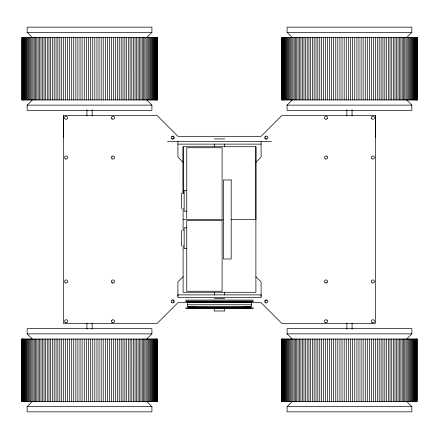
<?xml version="1.0" encoding="UTF-8"?>
<svg xmlns="http://www.w3.org/2000/svg" width="439" height="439" viewBox="0 0 439 439"><rect width="100%" height="100%" fill="white"/><g stroke="black" fill="none" stroke-linecap="round" stroke-linejoin="round"><path stroke-width="0.66" d="M157.118 401.455L21.955 401.455L21.955 339.067L157.118 339.067L157.107 401.455M22.159 401.455L22.159 339.067L22.159 370.264M22.356 401.455L22.362 339.067M22.619 401.455L22.619 339.067M22.954 401.455L22.96 339.067M23.344 401.455L23.349 339.067M23.821 401.455L23.821 339.067M24.337 401.455L24.337 339.067M24.941 401.455L24.946 339.067M25.583 401.455L25.588 339.067M26.318 401.455L26.318 339.067M27.081 401.455L27.086 339.067M27.942 401.455L27.948 339.067M28.831 401.455L28.831 339.067M29.814 401.455L29.814 339.067M30.812 401.455L30.818 339.067M31.915 401.455L31.921 339.067M33.035 401.455L33.035 339.067M34.253 401.455L34.253 339.067M35.471 401.455L35.477 339.067M36.799 401.455L36.805 339.067M38.127 401.455L38.127 339.067M39.559 401.455L39.559 339.067M40.981 401.455L40.986 339.067M42.517 401.455L42.517 339.067M44.032 401.455L44.032 339.067M45.656 401.455L45.656 339.067M47.258 401.455L47.258 339.067M48.97 401.455L48.97 339.067M50.655 401.455L50.655 339.067M52.444 401.455L52.444 339.067M54.2 401.455L54.2 339.067M56.066 401.455L56.066 339.067M57.888 401.455L57.888 339.067M59.819 401.455L59.819 339.067M61.701 401.455L61.701 339.067M63.54 137.621L63.54 115.528L157.118 115.528L177.91 136.32L261.09 136.32L281.882 115.528L375.46 115.528L375.46 323.472L281.882 323.472L261.09 302.68L177.91 302.68L157.118 323.472L63.54 323.472L63.54 115.528M63.688 401.455L63.688 339.067M65.625 401.455L65.625 339.067M67.661 401.455L67.661 339.067M69.642 401.455L69.642 339.067M71.722 401.455L71.722 339.067M73.736 401.455L73.736 339.067M75.848 401.455L75.848 339.067M77.89 401.455L77.89 339.067M80.03 401.455L80.03 339.067M82.093 401.455L82.093 339.067M84.25 401.455L84.25 339.067M86.329 401.455L86.329 339.067M94.813 99.933L94.813 37.545M96.97 99.933L96.97 37.545M99.033 99.933L99.033 37.545M101.173 99.933L101.173 37.545M103.214 99.933L103.22 37.545M105.333 99.933L105.333 37.545M107.346 99.933L107.346 37.545M109.426 99.933L109.426 37.545M111.402 99.933L111.407 37.545M113.443 99.933L113.443 37.545M115.375 99.933L115.375 37.545M117.367 99.933L117.367 37.545M119.243 99.933L119.249 37.545M121.175 99.933L121.175 37.545M122.997 99.933L123.002 37.545M124.863 99.933L124.863 37.545M126.619 99.933L126.619 37.545M128.413 99.933L128.413 37.545M130.092 99.933L130.098 37.545M131.804 99.933L131.81 37.545M133.407 99.933L133.412 37.545M135.031 99.933L135.036 37.545M136.551 99.933L136.551 37.545M138.082 99.933L138.082 37.545M139.503 99.933L139.509 37.545M140.935 99.933L140.941 37.545M142.263 99.933L142.263 37.545M143.591 99.933L143.591 37.545M144.815 99.933L144.815 37.545M146.033 99.933L146.033 37.545M147.147 99.933L147.147 37.545M148.25 99.933L148.25 37.545M149.249 99.933L149.249 37.545M150.231 99.933L150.237 37.545M151.12 99.933L151.12 37.545M151.982 99.933L151.982 37.545M152.745 99.933L152.745 37.545M153.48 99.933L153.48 37.545M154.122 99.933L154.122 37.545M154.726 99.933L154.726 37.545M155.241 99.933L155.241 37.545M155.713 99.933L155.719 37.545M156.108 99.933L156.108 37.545M156.443 99.933L156.443 37.545M156.707 99.933L156.707 37.545M156.91 99.933L156.91 37.545M157.107 99.933L157.107 37.545M183.107 146.719L183.107 193.654L183.107 146.719L255.893 146.719L255.893 292.281L183.107 292.281L183.107 245.346M255.893 146.719L255.893 219.5L230.958 219.5M281.893 401.455L281.893 339.067M282.09 401.455L282.09 339.067M282.293 401.455L282.293 339.067M282.557 401.455L282.557 339.067M282.892 401.455L282.892 339.067M283.281 401.455L283.287 339.067M283.759 401.455L283.759 339.067M284.274 401.455L284.274 339.067M284.878 401.455L284.878 339.067M285.52 401.455L285.52 339.067M286.255 401.455L286.255 339.067M287.018 401.455L287.018 339.067M287.88 401.455L287.88 339.067M288.763 401.455L288.769 339.067M289.751 401.455L289.751 339.067M290.75 401.455L290.75 339.067M291.853 401.455L291.853 339.067M292.967 401.455L292.967 339.067M294.185 401.455L294.185 339.067M295.409 401.455L295.409 339.067M296.737 401.455L296.737 339.067M298.059 401.455L298.065 339.067M299.491 401.455L299.497 339.067M300.918 401.455L300.918 339.067M302.449 401.455L302.449 339.067M303.964 401.455L303.969 339.067M305.588 401.455L305.593 339.067M307.19 401.455L307.196 339.067M308.902 401.455L308.908 339.067M310.587 401.455L310.587 339.067M312.381 401.455L312.381 339.067M314.137 401.455L314.137 339.067M315.998 401.455L316.003 339.067M317.825 401.455L317.825 339.067M319.751 401.455L319.757 339.067M321.633 401.455L321.633 339.067M323.625 401.455L323.625 339.067M325.557 401.455L325.557 339.067M327.593 401.455L327.598 339.067M329.574 401.455L329.574 339.067M331.654 401.455L331.654 339.067M333.667 401.455L333.667 339.067M335.78 401.455L335.786 339.067M337.827 401.455L337.827 339.067M339.967 401.455L339.967 339.067M342.03 401.455L342.03 339.067M344.187 401.455L344.187 339.067M356.907 99.933L356.907 37.545M358.97 99.933L358.97 37.545M361.11 99.933L361.11 37.545M363.152 99.933L363.152 37.545M365.264 99.933L365.264 37.545M367.278 99.933L367.278 37.545M369.358 99.933L369.358 37.545M371.339 99.933L371.339 37.545M373.375 99.933L373.375 37.545M375.312 99.933L375.312 37.545M375.46 137.621L375.46 115.528M377.299 99.933L377.299 37.545M379.181 99.933L379.181 37.545M381.112 99.933L381.112 37.545M382.934 99.933L382.934 37.545M384.8 99.933L384.8 37.545M386.556 99.933L386.556 37.545M388.345 99.933L388.345 37.545M390.03 99.933L390.03 37.545M391.742 99.933L391.742 37.545M393.344 99.933L393.344 37.545M394.968 99.933L394.968 37.545M396.483 99.933L396.483 37.545M398.014 99.933L398.019 37.545M399.441 99.933L399.441 37.545M400.873 99.933L400.873 37.545M402.195 99.933L402.201 37.545M403.523 99.933L403.529 37.545M404.747 99.933L404.747 37.545M405.965 99.933L405.965 37.545M407.079 99.933L407.085 37.545M408.182 99.933L408.188 37.545M409.186 99.933L409.186 37.545M410.169 99.933L410.169 37.545M411.052 99.933L411.058 37.545M411.914 99.933L411.919 37.545M412.682 99.933L412.682 37.545M413.412 99.933L413.417 37.545M414.054 99.933L414.059 37.545M414.663 99.933L414.663 37.545M415.179 99.933L415.179 37.545M415.651 99.933L415.656 37.545M416.04 99.933L416.046 37.545M416.381 99.933L416.381 37.545M416.638 99.933L416.644 37.545M281.882 99.933L417.05 99.933L417.045 37.545L281.882 37.545L281.893 99.933M146.719 99.933L151.916 105.13L151.916 110.326L27.147 110.326L27.147 105.13L32.349 99.933M146.719 37.545L151.916 32.349L151.916 27.147L27.147 27.147L27.147 32.349L32.349 37.545M406.651 99.933L411.853 105.13L411.853 110.326L287.084 110.326L287.084 105.13L292.281 99.933M255.893 162.315L261.09 157.118L261.09 141.517M146.719 401.455L151.916 406.651L151.916 411.853L27.147 411.853L27.147 406.651L32.349 401.455M406.651 37.545L411.853 32.349L411.853 27.147L287.084 27.147L287.084 32.349L292.281 37.545M183.107 276.685L177.91 281.882L177.91 296.182M146.719 339.067L151.916 333.87L151.916 328.674L27.147 328.674L27.147 333.87L32.349 339.067M406.651 401.455L411.853 406.651L411.853 411.853L287.084 411.853L287.084 406.651L292.281 401.455M406.651 339.067L411.853 333.87L411.853 328.674L287.084 328.674L287.084 333.87L292.281 339.067M27.147 32.349L151.916 32.349M287.084 32.349L411.853 32.349M27.147 105.13L151.916 105.13M287.084 105.13L411.853 105.13M214.303 138.922L224.697 138.922M167.511 141.517L271.489 141.517M177.91 144.118L261.09 144.118M186.751 190.389L184.15 190.389L184.15 211.181L186.751 211.181M183.107 219.5L223.544 219.5M186.751 227.819L184.15 227.819L184.15 248.611L186.751 248.611M214.303 298.52L224.697 298.52M185.708 300.078L253.292 300.078M185.708 301.121L253.292 301.121M185.708 301.637L253.292 301.637M187.321 304.759L251.679 304.759M185.708 307.876L253.292 307.876M185.708 308.397L253.292 308.397M27.147 333.87L151.916 333.87M287.084 333.87L411.853 333.87M27.147 406.651L151.916 406.651M287.084 406.651L411.853 406.651M183.107 162.315L177.91 157.118L177.91 141.517M255.893 276.685L261.09 281.882L261.09 296.182M417.05 37.545L417.045 99.933M416.973 37.545L416.973 99.933M416.973 339.067L416.973 401.455M416.841 339.067L416.847 401.455M416.638 339.067L416.644 401.455M416.381 339.067L416.381 401.455M416.04 339.067L416.046 401.455M415.651 339.067L415.656 401.455M415.179 339.067L415.179 401.455M414.663 339.067L414.663 401.455M414.054 339.067L414.059 401.455M413.412 339.067L413.417 401.455M412.682 339.067L412.682 401.455M411.914 339.067L411.919 401.455M411.052 339.067L411.058 401.455M410.169 339.067L410.169 401.455M409.186 339.067L409.186 401.455M408.182 339.067L408.188 401.455M407.079 339.067L407.085 401.455M405.965 339.067L405.965 401.455M404.747 339.067L404.747 401.455M403.523 339.067L403.529 401.455M402.195 339.067L402.201 401.455M400.873 339.067L400.873 401.455M399.441 339.067L399.441 401.455M398.014 339.067L398.019 401.455M396.483 339.067L396.483 401.455M394.968 339.067L394.968 401.455M393.344 339.067L393.344 401.455M391.742 339.067L391.742 401.455M390.03 339.067L390.03 401.455M388.345 339.067L388.345 401.455M386.556 339.067L386.556 401.455M384.8 339.067L384.8 401.455M382.934 339.067L382.934 401.455M381.112 339.067L381.112 401.455M379.181 339.067L379.181 401.455M377.299 339.067L377.299 401.455M375.312 339.067L375.312 401.455M373.375 339.067L373.375 401.455M371.339 339.067L371.339 401.455M369.358 339.067L369.358 401.455M367.278 339.067L367.278 401.455M365.264 339.067L365.264 401.455M363.152 339.067L363.152 401.455M361.11 339.067L361.11 401.455M358.97 339.067L358.97 401.455M356.907 339.067L356.907 401.455M354.75 37.545L354.75 99.933M354.75 339.067L354.75 401.455M352.671 37.545L352.671 99.933M352.671 339.067L352.671 401.455M352.067 109.794L352.067 115.94M352.067 323.06L352.067 329.206M350.509 37.545L350.509 99.933M350.509 339.067L350.509 401.455M348.429 37.545L348.429 99.933M348.429 339.067L348.429 401.455M346.87 109.794L346.87 115.94M346.87 323.06L346.87 329.206M346.261 37.545L346.261 99.933M346.261 339.067L346.261 401.455M344.187 37.545L344.187 99.933M342.03 37.545L342.03 99.933M339.967 37.545L339.967 99.933M337.827 37.545L337.827 99.933M335.78 37.545L335.786 99.933M333.667 37.545L333.667 99.933M331.654 37.545L331.654 99.933M329.574 37.545L329.574 99.933M327.593 37.545L327.598 99.933M325.557 37.545L325.557 99.933M323.625 37.545L323.625 99.933M321.633 37.545L321.633 99.933M319.751 37.545L319.757 99.933M317.825 37.545L317.825 99.933M315.998 37.545L316.003 99.933M314.137 37.545L314.137 99.933M312.381 37.545L312.381 99.933M310.587 37.545L310.587 99.933M308.902 37.545L308.908 99.933M307.19 37.545L307.196 99.933M305.588 37.545L305.593 99.933M303.964 37.545L303.969 99.933M302.449 37.545L302.449 99.933M300.918 37.545L300.918 99.933M299.491 37.545L299.497 99.933M298.059 37.545L298.065 99.933M296.737 37.545L296.737 99.933M295.409 37.545L295.409 99.933M294.185 37.545L294.185 99.933M292.967 37.545L292.967 99.933M291.853 37.545L291.853 99.933M290.75 37.545L290.75 99.933M289.751 37.545L289.751 99.933M288.763 37.545L288.769 99.933M287.88 37.545L287.88 99.933M287.018 37.545L287.018 99.933M286.255 37.545L286.255 99.933M285.52 37.545L285.52 99.933M284.878 37.545L284.878 99.933M284.274 37.545L284.274 99.933M283.759 37.545L283.759 99.933M283.281 37.545L283.287 99.933M282.892 37.545L282.892 99.933M282.557 37.545L282.557 99.933M282.293 37.545L282.293 99.933M282.09 37.545L282.09 99.933M281.959 37.545L281.959 99.933M251.679 302.68L251.673 306.839L187.321 306.839L187.327 302.68M250.658 301.637L250.685 302.68M250.658 306.839L250.685 307.876M250.592 301.637L250.592 302.68M250.592 306.839L250.592 307.876M250.504 301.637L250.504 302.68M250.504 306.839L250.504 307.876M250.378 301.637L250.378 302.68M250.378 306.839L250.378 307.876M250.235 301.637L250.235 302.68M250.235 306.839L250.235 307.876M250.038 301.637L250.038 302.68M250.038 306.839L250.038 307.876M249.835 301.637L249.835 302.68M249.835 306.839L249.835 307.876M249.577 301.637L249.577 302.68M249.577 306.839L249.577 307.876M249.325 301.637L249.325 302.68M249.325 306.839L249.325 307.876M249.001 301.637L249.001 302.68M249.001 306.839L249.001 307.876M248.688 301.637L248.688 302.68M248.688 306.839L248.688 307.876M248.304 301.637L248.304 302.68M248.304 306.839L248.304 307.876M247.942 301.637L247.942 302.68M247.942 306.839L247.942 307.876M247.497 301.637L247.497 302.68M247.497 306.839L247.497 307.876M247.08 301.637L247.08 302.68M247.08 306.839L247.08 307.876M246.581 301.637L246.581 302.68M246.581 306.839L246.581 307.876M246.109 301.637L246.109 302.68M246.109 306.839L246.109 307.876M245.555 301.637L245.555 302.68M245.555 306.839L245.555 307.876M245.039 301.637L245.039 302.68M245.039 306.839L245.039 307.876M244.424 301.637L244.424 302.68M244.424 306.839L244.424 307.876M243.864 301.637L243.864 302.68M243.864 306.839L243.864 307.876M243.201 301.637L243.201 302.68M243.201 306.839L243.201 307.876M242.591 301.637L242.591 302.68M242.591 306.839L242.591 307.876M241.878 301.637L241.878 302.68M241.878 306.839L241.878 307.876M241.231 301.637L241.231 302.68M241.231 306.839L241.231 307.876M240.473 301.637L240.473 302.68M240.473 306.839L240.473 307.876M239.782 301.637L239.782 302.68M239.782 306.839L239.782 307.876M238.981 301.637L238.981 302.68M238.981 306.839L238.981 307.876M238.251 301.637L238.251 302.68M238.251 306.839L238.251 307.876M237.411 301.637L237.411 302.68M237.411 306.839L237.411 307.876M236.648 301.637L236.648 302.68M236.648 306.839L236.648 307.876M235.77 301.637L235.77 302.68M235.77 306.839L235.77 307.876M234.98 301.637L234.98 302.68M234.98 306.839L234.98 307.876M234.069 301.637L234.069 302.68M234.069 306.839L234.069 307.876M233.252 301.637L233.252 302.68M233.252 306.839L233.252 307.876M232.308 301.637L232.308 302.68M232.308 306.839L232.308 307.876M231.463 301.637L231.463 302.68M231.463 306.839L231.463 307.876M230.497 301.637L230.497 302.68M230.497 306.839L230.497 307.876M229.63 301.637L229.63 302.68M229.63 306.839L229.63 307.876M228.642 301.637L228.642 302.68M228.642 306.839L228.642 307.876M227.759 301.637L227.759 302.68M227.759 306.839L227.759 307.876M226.754 301.637L226.754 302.68M226.754 306.839L226.754 307.876M225.855 301.637L225.855 302.68M225.855 306.839L225.855 307.876M224.834 301.637L224.834 302.68M224.834 306.839L224.834 307.876M224.697 144.118L224.697 146.719M224.697 292.281L224.697 294.882M224.697 308.397L224.697 310.999L214.303 310.999L214.303 308.397M223.923 301.637L223.923 302.68M223.923 306.839L223.923 307.876M222.891 301.637L222.891 302.68M222.891 306.839L222.891 307.876M222.101 218.463L222.101 147.756L186.751 147.756L186.751 218.463M221.975 301.637L221.975 302.68M221.975 306.839L221.975 307.876M220.938 301.637L220.938 302.68M220.938 306.839L220.938 307.876M220.021 301.637L220.021 302.68M220.021 306.839L220.021 307.876M218.979 301.637L218.979 302.68M218.979 306.839L218.979 307.876M218.062 301.637L218.062 302.68M218.062 306.839L218.062 307.876M217.025 301.637L217.025 302.68M217.025 306.839L217.025 307.876M216.109 301.637L216.109 302.68M216.109 306.839L216.109 307.876M215.077 301.637L215.077 302.68M215.077 306.839L215.077 307.876M214.303 144.118L214.303 146.719M214.303 292.281L214.303 294.882M214.166 301.637L214.166 302.68M214.166 306.839L214.166 307.876M213.145 301.637L213.145 302.68M213.145 306.839L213.145 307.876M212.246 301.637L212.246 302.68M212.246 306.839L212.246 307.876M211.241 301.637L211.241 302.68M211.241 306.839L211.241 307.876M210.358 301.637L210.358 302.68M210.358 306.839L210.358 307.876M209.37 301.637L209.37 302.68M209.37 306.839L209.37 307.876M208.503 301.637L208.503 302.68M208.503 306.839L208.503 307.876M207.537 301.637L207.537 302.68M207.537 306.839L207.537 307.876M206.692 301.637L206.692 302.68M206.692 306.839L206.692 307.876M205.748 301.637L205.748 302.68M205.748 306.839L205.748 307.876M204.931 301.637L204.931 302.68M204.931 306.839L204.931 307.876M204.02 301.637L204.02 302.68M204.02 306.839L204.02 307.876M203.23 301.637L203.23 302.68M203.23 306.839L203.23 307.876M202.352 301.637L202.352 302.68M202.352 306.839L202.352 307.876M201.589 301.637L201.589 302.68M201.589 306.839L201.589 307.876M200.749 301.637L200.749 302.68M200.749 306.839L200.749 307.876M200.019 301.637L200.019 302.68M200.019 306.839L200.019 307.876M199.218 301.637L199.218 302.68M199.218 306.839L199.218 307.876M198.527 301.637L198.527 302.68M198.527 306.839L198.527 307.876M197.769 301.637L197.769 302.68M197.769 306.839L197.769 307.876M197.122 301.637L197.122 302.68M197.122 306.839L197.122 307.876M196.409 301.637L196.409 302.68M196.409 306.839L196.409 307.876M195.799 301.637L195.799 302.68M195.799 306.839L195.799 307.876M195.136 301.637L195.136 302.68M195.136 306.839L195.136 307.876M194.576 301.637L194.576 302.68M194.576 306.839L194.576 307.876M193.961 301.637L193.961 302.68M193.961 306.839L193.961 307.876M193.445 301.637L193.445 302.68M193.445 306.839L193.445 307.876M192.891 301.637L192.891 302.68M192.891 306.839L192.891 307.876M192.419 301.637L192.419 302.68M192.419 306.839L192.419 307.876M191.92 301.637L191.92 302.68M191.92 306.839L191.92 307.876M191.503 301.637L191.503 302.68M191.503 306.839L191.503 307.876M191.058 301.637L191.058 302.68M191.058 306.839L191.058 307.876M190.696 301.637L190.696 302.68M190.696 306.839L190.696 307.876M190.312 301.637L190.312 302.68M190.312 306.839L190.312 307.876M189.999 301.637L189.999 302.68M189.999 306.839L189.999 307.876M189.675 301.637L189.675 302.68M189.675 306.839L189.675 307.876M189.423 301.637L189.423 302.68M189.423 306.839L189.423 307.876M189.165 301.637L189.165 302.68M189.165 306.839L189.165 307.876M188.962 301.637L188.962 302.68M188.962 306.839L188.962 307.876M188.765 301.637L188.765 302.68M188.765 306.839L188.765 307.876M188.622 301.637L188.622 302.68M188.622 306.839L188.622 307.876M188.496 301.637L188.496 302.68M188.496 306.839L188.496 307.876M188.408 301.637L188.408 302.68M188.408 306.839L188.408 307.876M188.342 301.637L188.342 302.68M188.342 306.839L188.342 307.876M183.107 208.223L183.107 230.777M181.548 192.984L181.548 208.585M181.548 230.415L181.548 246.016M157.041 339.067L157.041 401.455M156.91 339.067L156.91 401.455M156.707 339.067L156.707 401.455M156.443 339.067L156.443 401.455M156.108 339.067L156.108 401.455M155.713 339.067L155.719 401.455M155.241 339.067L155.241 401.455M154.726 339.067L154.726 401.455M154.122 339.067L154.122 401.455M153.48 339.067L153.48 401.455M152.745 339.067L152.745 401.455M151.982 339.067L151.982 401.455M151.12 339.067L151.12 401.455M150.231 339.067L150.237 401.455M149.249 339.067L149.249 401.455M148.25 339.067L148.25 401.455M147.147 339.067L147.147 401.455M146.033 339.067L146.033 401.455M144.815 339.067L144.815 401.455M143.591 339.067L143.591 401.455M142.263 339.067L142.263 401.455M140.935 339.067L140.941 401.455M139.503 339.067L139.509 401.455M138.082 339.067L138.082 401.455M136.551 339.067L136.551 401.455M135.031 339.067L135.036 401.455M133.407 339.067L133.412 401.455M131.804 339.067L131.81 401.455M130.092 339.067L130.098 401.455M128.413 339.067L128.413 401.455M126.619 339.067L126.619 401.455M124.863 339.067L124.863 401.455M122.997 339.067L123.002 401.455M121.175 339.067L121.175 401.455M119.243 339.067L119.249 401.455M117.367 339.067L117.367 401.455M115.375 339.067L115.375 401.455M113.443 339.067L113.443 401.455M111.402 339.067L111.407 401.455M109.426 339.067L109.426 401.455M107.346 339.067L107.346 401.455M105.333 339.067L105.333 401.455M103.214 339.067L103.22 401.455M101.173 339.067L101.173 401.455M99.033 339.067L99.033 401.455M96.97 339.067L96.97 401.455M94.813 339.067L94.813 401.455M92.739 37.545L92.739 99.933M92.739 339.067L92.739 401.455M92.13 109.794L92.13 115.94M92.13 323.06L92.13 329.206M90.571 37.545L90.571 99.933M90.571 339.067L90.571 401.455M88.491 37.545L88.491 99.933M88.491 339.067L88.491 401.455M86.933 109.794L86.933 115.94M86.933 323.06L86.933 329.206M86.329 37.545L86.329 99.933M84.25 37.545L84.25 99.933M82.093 37.545L82.093 99.933M80.03 37.545L80.03 99.933M77.89 37.545L77.89 99.933M75.848 37.545L75.848 99.933M73.736 37.545L73.736 99.933M71.722 37.545L71.722 99.933M69.642 37.545L69.642 99.933M67.661 37.545L67.661 99.933M65.625 37.545L65.625 99.933M63.688 37.545L63.688 99.933M61.701 37.545L61.701 99.933M59.819 37.545L59.819 99.933M57.888 37.545L57.888 99.933M56.066 37.545L56.066 99.933M54.2 37.545L54.2 99.933M52.444 37.545L52.444 99.933M50.655 37.545L50.655 99.933M48.97 37.545L48.97 99.933M47.258 37.545L47.258 99.933M45.656 37.545L45.656 99.933M44.032 37.545L44.032 99.933M42.517 37.545L42.517 99.933M40.981 37.545L40.986 99.933M39.559 37.545L39.559 99.933M38.127 37.545L38.127 99.933M36.799 37.545L36.805 99.933M35.471 37.545L35.477 99.933M34.253 37.545L34.253 99.933M33.035 37.545L33.035 99.933M31.915 37.545L31.921 99.933M30.812 37.545L30.818 99.933M29.814 37.545L29.814 99.933M28.831 37.545L28.831 99.933M27.942 37.545L27.948 99.933M27.081 37.545L27.086 99.933M26.318 37.545L26.318 99.933M25.583 37.545L25.588 99.933M24.941 37.545L24.946 99.933M24.337 37.545L24.337 99.933M23.821 37.545L23.821 99.933M23.344 37.545L23.349 99.933M22.954 37.545L22.96 99.933M22.619 37.545L22.619 99.933M22.356 37.545L22.362 99.933M22.159 37.545L22.159 99.933M22.027 37.545L22.027 99.933M22.027 339.067L22.027 401.455M21.955 339.067L21.955 401.455M112.055 320.695A1.037 1.037 0 0 1 112.192 320.53M112.192 282.228A1.037 1.037 0 0 1 112.055 282.063M112.192 118.47A1.037 1.037 0 0 1 112.055 118.305M112.055 156.937A1.037 1.037 0 0 1 112.192 156.772M326.808 156.772A1.037 1.037 0 0 1 326.945 156.937M326.945 118.305A1.037 1.037 0 0 1 326.808 118.47M326.945 282.063A1.037 1.037 0 0 1 326.808 282.228M326.808 320.53A1.037 1.037 0 0 1 326.945 320.695M173.679 138.005A1.037 1.037 0 0 1 173.581 138.192M173.279 138.494A1.037 1.037 0 0 1 173.092 138.587M172.329 138.587A1.037 1.037 0 0 1 172.143 138.494M172.143 136.748A1.037 1.037 0 0 1 172.329 136.655M173.092 136.655A1.037 1.037 0 0 1 173.279 136.748M173.581 137.05A1.037 1.037 0 0 1 173.679 137.237M266.857 138.494A1.037 1.037 0 0 1 266.671 138.587M265.908 138.587A1.037 1.037 0 0 1 265.721 138.494M265.419 138.192A1.037 1.037 0 0 1 265.321 138.005M265.321 137.237A1.037 1.037 0 0 1 265.419 137.05M265.721 136.748A1.037 1.037 0 0 1 265.908 136.655M265.908 302.345A1.037 1.037 0 0 1 265.721 302.251M265.419 301.95A1.037 1.037 0 0 1 265.321 301.763M265.321 300.995A1.037 1.037 0 0 1 265.419 300.808M265.721 300.506A1.037 1.037 0 0 1 265.908 300.413M266.671 300.413A1.037 1.037 0 0 1 266.857 300.506M173.679 301.763A1.037 1.037 0 0 1 173.581 301.95M173.279 302.251A1.037 1.037 0 0 1 173.092 302.345M172.143 300.506A1.037 1.037 0 0 1 172.329 300.413M173.092 300.413A1.037 1.037 0 0 1 173.279 300.506M173.581 300.808A1.037 1.037 0 0 1 173.679 300.995M157.041 37.545L157.041 99.933L157.041 37.545M177.91 294.882L177.91 297.483L261.09 297.483L261.09 294.882L177.91 294.882M281.959 339.067L281.959 401.455L281.959 339.067M416.847 37.545L416.841 99.933L416.841 37.545M157.118 37.545L21.95 37.545L21.955 99.933L157.118 99.933L157.118 37.545M231.199 179.99L223.402 179.99L223.402 259.01L231.199 259.01L231.199 179.99M222.101 220.537L186.751 220.537L186.751 291.244L222.101 291.244L222.101 220.537M417.05 339.067L281.882 339.067L281.882 401.455L417.05 401.455L417.05 339.067M372.08 282.848A1.558 1.558 0 0 0 374.423 281.492A1.558 1.558 0 0 0 372.08 280.142A1.558 1.558 0 0 0 372.08 282.848M372.08 158.858A1.558 1.558 0 0 0 374.423 157.508A1.558 1.558 0 0 0 372.08 156.152A1.558 1.558 0 0 0 372.08 158.858M65.362 158.858A1.558 1.558 0 0 0 67.699 157.508A1.558 1.558 0 0 0 65.362 156.152A1.558 1.558 0 0 0 65.362 158.858M65.362 282.842A1.558 1.558 0 0 0 67.699 281.492A1.558 1.558 0 0 0 65.362 280.142A1.558 1.558 0 0 0 65.362 282.842M112.148 322.616A1.558 1.558 0 0 0 114.486 321.266A1.558 1.558 0 0 0 112.148 319.916A1.558 1.558 0 0 0 112.148 322.616M112.148 282.842A1.558 1.558 0 0 0 114.486 281.492A1.558 1.558 0 0 0 112.148 280.142A1.558 1.558 0 0 0 112.148 282.842M65.362 322.616A1.558 1.558 0 0 0 67.699 321.266A1.558 1.558 0 0 0 65.362 319.916A1.558 1.558 0 0 0 65.362 322.616M111.912 118.92A1.558 1.558 0 0 0 114.458 118.02A1.558 1.558 0 0 0 112.406 116.264A1.558 1.558 0 0 0 111.912 118.92M112.148 158.858A1.558 1.558 0 0 0 114.486 157.508A1.558 1.558 0 0 0 112.148 156.152A1.558 1.558 0 0 0 112.148 158.858M65.126 118.92A1.558 1.558 0 0 0 67.672 118.02A1.558 1.558 0 0 0 65.62 116.264A1.558 1.558 0 0 0 65.126 118.92M371.849 118.92A1.558 1.558 0 0 0 374.396 118.02A1.558 1.558 0 0 0 372.338 116.264A1.558 1.558 0 0 0 371.849 118.92M325.294 158.858A1.558 1.558 0 0 0 327.631 157.508A1.558 1.558 0 0 0 325.294 156.152A1.558 1.558 0 0 0 325.294 158.858M325.063 118.92A1.558 1.558 0 0 0 327.609 118.02A1.558 1.558 0 0 0 325.551 116.264A1.558 1.558 0 0 0 325.063 118.92M372.08 322.616A1.558 1.558 0 0 0 374.423 321.266A1.558 1.558 0 0 0 372.08 319.916A1.558 1.558 0 0 0 372.08 322.616M325.294 282.842A1.558 1.558 0 0 0 327.631 281.492A1.558 1.558 0 0 0 325.294 280.142A1.558 1.558 0 0 0 325.294 282.842M325.294 322.616A1.558 1.558 0 0 0 327.631 321.266A1.558 1.558 0 0 0 325.294 319.916A1.558 1.558 0 0 0 325.294 322.616M171.934 138.971A1.558 1.558 0 0 0 174.272 137.621A1.558 1.558 0 0 0 171.934 136.271A1.558 1.558 0 0 0 171.934 138.971M265.507 138.971A1.558 1.558 0 0 0 267.85 137.621A1.558 1.558 0 0 0 265.507 136.271A1.558 1.558 0 0 0 265.507 138.971M265.277 302.564A1.558 1.558 0 0 0 267.823 301.664A1.558 1.558 0 0 0 265.765 299.908A1.558 1.558 0 0 0 265.277 302.564M171.698 302.564A1.558 1.558 0 0 0 174.245 301.664A1.558 1.558 0 0 0 172.192 299.908A1.558 1.558 0 0 0 171.698 302.564"/></g></svg>
